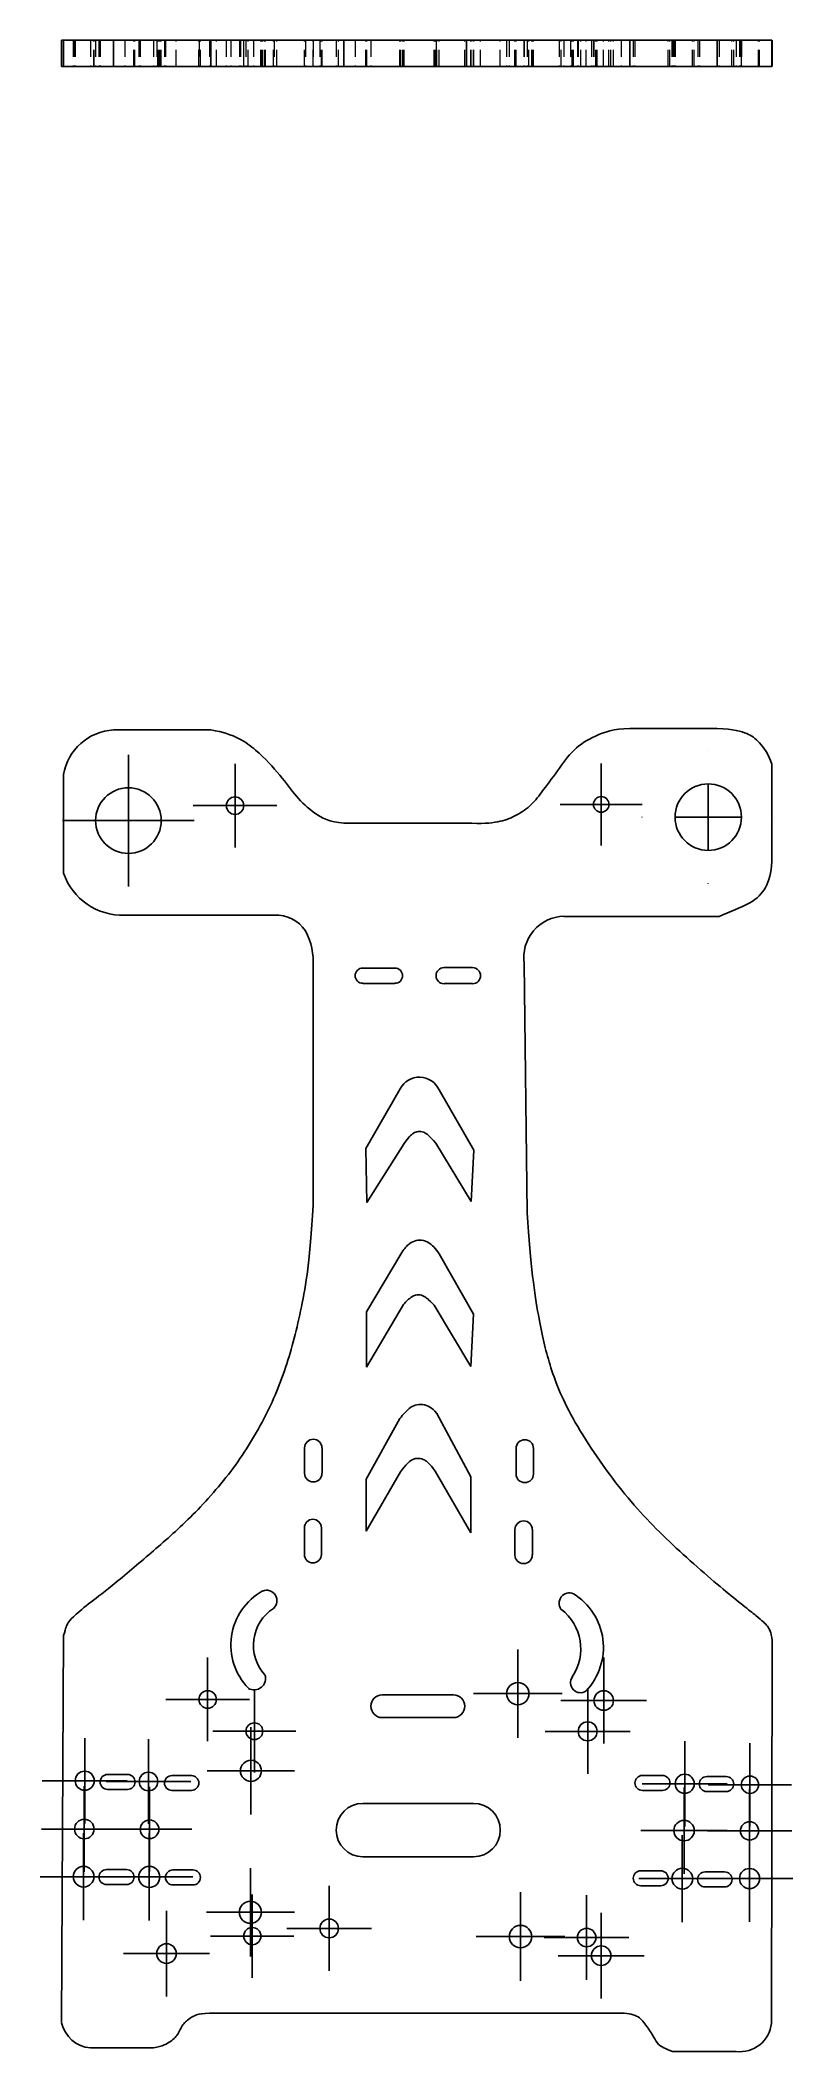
# Model space of a CAD drawing. Header units: millimetres. Extents: x 55 to 224, y 7 to 159.
# Drawn here: x 54.5 to 111.4, y 7 to 159 of the extents above.
import ezdxf

# ---------------------------------------------------------------- set-up
doc = ezdxf.new("R2010")
doc.units = ezdxf.units.MM
doc.linetypes.add('HIDDEN', pattern=[1.905, 1.27, -0.635])
doc.layers.add('10', color=7, linetype='Continuous')

# ---------------------------------------------------------------- blocks, each defined once
blk = doc.blocks.new('SW_CENTERMARKSYMBOL_0')
at = {"layer": '10', "color": 0}
for p, q in [((0, 5), (0, 5.01)), ((0, 0), (0, 2.5)), ((-5, 0), (-5.01, 0)), ((0, 0), (-2.5, 0)), ((0, 0), (0, -2.5)), ((0, 0), (2.5, 0)), ((5, 0), (5.01, 0)), ((0, -5), (0, -5.01))]:
    blk.add_line(p, q, dxfattribs=at)
blk = doc.blocks.new('SW_CENTERMARKSYMBOL_1')
at = {"layer": '10', "color": 0}
for p, q in [((0, 2.5), (0, 3.09)), ((0, 0), (0, 2.5)), ((-2.5, 0), (-3.09, 0)), ((0, 0), (-2.5, 0)), ((0, 0), (0, -2.5)), ((0, 0), (2.5, 0)), ((2.5, 0), (3.09, 0)), ((0, -2.5), (0, -3.09))]:
    blk.add_line(p, q, dxfattribs=at)
blk = doc.blocks.new('SW_CENTERMARKSYMBOL_2')
at = {"layer": '10', "color": 0}
for p, q in [((0, 2.5), (0, 3.16)), ((0, 0), (0, 2.5)), ((-2.5, 0), (-3.16, 0)), ((0, 0), (-2.5, 0)), ((0, 0), (0, -2.5)), ((0, 0), (2.5, 0)), ((2.5, 0), (3.16, 0)), ((0, -2.5), (0, -3.16))]:
    blk.add_line(p, q, dxfattribs=at)
blk = doc.blocks.new('SW_CENTERMARKSYMBOL_3')
at = {"layer": '10', "color": 0}
for p, q in [((0, 2.5), (0, 4.98)), ((0, 0), (0, 2.5)), ((-2.5, 0), (-4.98, 0)), ((0, 0), (-2.5, 0)), ((0, 0), (0, -2.5)), ((0, 0), (2.5, 0)), ((2.5, 0), (4.98, 0)), ((0, -2.5), (0, -4.98))]:
    blk.add_line(p, q, dxfattribs=at)
blk = doc.blocks.new('SW_CENTERMARKSYMBOL_4')
at = {"layer": '10', "color": 0}
for p, q in [((0, 2.5), (0, 3.15)), ((0, 0), (0, 2.5)), ((-2.5, 0), (-3.15, 0)), ((0, 0), (-2.5, 0)), ((0, 0), (0, -2.5)), ((0, 0), (2.5, 0)), ((2.5, 0), (3.15, 0)), ((0, -2.5), (0, -3.15))]:
    blk.add_line(p, q, dxfattribs=at)
blk = doc.blocks.new('SW_CENTERMARKSYMBOL_5')
at = {"layer": '10', "color": 0}
for p, q in [((0, 2.5), (0, 3.22)), ((0, 0), (0, 2.5)), ((-2.5, 0), (-3.22, 0)), ((0, 0), (-2.5, 0)), ((0, 0), (0, -2.5)), ((0, 0), (2.5, 0)), ((2.5, 0), (3.22, 0)), ((0, -2.5), (0, -3.22))]:
    blk.add_line(p, q, dxfattribs=at)
blk = doc.blocks.new('SW_CENTERMARKSYMBOL_6')
at = {"layer": '10', "color": 0}
for p, q in [((0, 2.5), (0, 3.24)), ((0, 0), (0, 2.5)), ((-2.5, 0), (-3.24, 0)), ((0, 0), (-2.5, 0)), ((0, 0), (0, -2.5)), ((0, 0), (2.5, 0)), ((2.5, 0), (3.24, 0)), ((0, -2.5), (0, -3.24))]:
    blk.add_line(p, q, dxfattribs=at)
blk = doc.blocks.new('SW_CENTERMARKSYMBOL_7')
at = {"layer": '10', "color": 0}
for p, q in [((0, 2.5), (0, 3.19)), ((0, 0), (0, 2.5)), ((-2.5, 0), (-3.19, 0)), ((0, 0), (-2.5, 0)), ((0, 0), (0, -2.5)), ((0, 0), (2.5, 0)), ((2.5, 0), (3.19, 0)), ((0, -2.5), (0, -3.19))]:
    blk.add_line(p, q, dxfattribs=at)
blk = doc.blocks.new('SW_CENTERMARKSYMBOL_8')
at = {"layer": '10', "color": 0}
for p, q in [((0, 2.5), (0, 3.26)), ((0, 0), (0, 2.5)), ((-2.5, 0), (-3.26, 0)), ((0, 0), (-2.5, 0)), ((0, 0), (0, -2.5)), ((0, 0), (2.5, 0)), ((2.5, 0), (3.26, 0)), ((0, -2.5), (0, -3.26))]:
    blk.add_line(p, q, dxfattribs=at)
blk = doc.blocks.new('SW_CENTERMARKSYMBOL_9')
at = {"layer": '10', "color": 0}
for p, q in [((0, 2.5), (0, 3.27)), ((0, 0), (0, 2.5)), ((-2.5, 0), (-3.27, 0)), ((0, 0), (-2.5, 0)), ((0, 0), (0, -2.5)), ((0, 0), (2.5, 0)), ((2.5, 0), (3.27, 0)), ((0, -2.5), (0, -3.27))]:
    blk.add_line(p, q, dxfattribs=at)
blk = doc.blocks.new('SW_CENTERMARKSYMBOL_10')
at = {"layer": '10', "color": 0}
for p, q in [((0, 2.5), (0, 3.28)), ((0, 0), (0, 2.5)), ((-2.5, 0), (-3.28, 0)), ((0, 0), (-2.5, 0)), ((0, 0), (0, -2.5)), ((0, 0), (2.5, 0)), ((2.5, 0), (3.28, 0)), ((0, -2.5), (0, -3.28))]:
    blk.add_line(p, q, dxfattribs=at)
blk = doc.blocks.new('SW_CENTERMARKSYMBOL_11')
at = {"layer": '10', "color": 0}
for p, q in [((0, 2.5), (0, 3.24)), ((0, 0), (0, 2.5)), ((-2.5, 0), (-3.24, 0)), ((0, 0), (-2.5, 0)), ((0, 0), (0, -2.5)), ((0, 0), (2.5, 0)), ((2.5, 0), (3.24, 0)), ((0, -2.5), (0, -3.24))]:
    blk.add_line(p, q, dxfattribs=at)
blk = doc.blocks.new('SW_CENTERMARKSYMBOL_12')
at = {"layer": '10', "color": 0}
for p, q in [((0, 2.5), (0, 3.22)), ((0, 0), (0, 2.5)), ((-2.5, 0), (-3.22, 0)), ((0, 0), (-2.5, 0)), ((0, 0), (0, -2.5)), ((0, 0), (2.5, 0)), ((2.5, 0), (3.22, 0)), ((0, -2.5), (0, -3.22))]:
    blk.add_line(p, q, dxfattribs=at)
blk = doc.blocks.new('SW_CENTERMARKSYMBOL_13')
at = {"layer": '10', "color": 0}
for p, q in [((0, 2.5), (0, 3.34)), ((0, 0), (0, 2.5)), ((-2.5, 0), (-3.34, 0)), ((0, 0), (-2.5, 0)), ((0, 0), (0, -2.5)), ((0, 0), (2.5, 0)), ((2.5, 0), (3.34, 0)), ((0, -2.5), (0, -3.34))]:
    blk.add_line(p, q, dxfattribs=at)
blk = doc.blocks.new('SW_CENTERMARKSYMBOL_14')
at = {"layer": '10', "color": 0}
for p, q in [((0, 2.5), (0, 3.2)), ((0, 0), (0, 2.5)), ((-2.5, 0), (-3.2, 0)), ((0, 0), (-2.5, 0)), ((0, 0), (0, -2.5)), ((0, 0), (2.5, 0)), ((2.5, 0), (3.2, 0)), ((0, -2.5), (0, -3.2))]:
    blk.add_line(p, q, dxfattribs=at)
blk = doc.blocks.new('SW_CENTERMARKSYMBOL_15')
at = {"layer": '10', "color": 0}
for p, q in [((0, 2.5), (0, 3.35)), ((0, 0), (0, 2.5)), ((-2.5, 0), (-3.35, 0)), ((0, 0), (-2.5, 0)), ((0, 0), (0, -2.5)), ((0, 0), (2.5, 0)), ((2.5, 0), (3.35, 0)), ((0, -2.5), (0, -3.35))]:
    blk.add_line(p, q, dxfattribs=at)
blk = doc.blocks.new('SW_CENTERMARKSYMBOL_16')
at = {"layer": '10', "color": 0}
for p, q in [((0, 2.5), (0, 3.13)), ((0, 0), (0, 2.5)), ((-2.5, 0), (-3.13, 0)), ((0, 0), (-2.5, 0)), ((0, 0), (0, -2.5)), ((0, 0), (2.5, 0)), ((2.5, 0), (3.13, 0)), ((0, -2.5), (0, -3.13))]:
    blk.add_line(p, q, dxfattribs=at)
blk = doc.blocks.new('SW_CENTERMARKSYMBOL_17')
at = {"layer": '10', "color": 0}
for p, q in [((0, 2.5), (0, 3.3)), ((0, 0), (0, 2.5)), ((-2.5, 0), (-3.3, 0)), ((0, 0), (-2.5, 0)), ((0, 0), (0, -2.5)), ((0, 0), (2.5, 0)), ((2.5, 0), (3.3, 0)), ((0, -2.5), (0, -3.3))]:
    blk.add_line(p, q, dxfattribs=at)
blk = doc.blocks.new('SW_CENTERMARKSYMBOL_18')
at = {"layer": '10', "color": 0}
for p, q in [((0, 2.5), (0, 3.21)), ((0, 0), (0, 2.5)), ((-2.5, 0), (-3.21, 0)), ((0, 0), (-2.5, 0)), ((0, 0), (0, -2.5)), ((0, 0), (2.5, 0)), ((2.5, 0), (3.21, 0)), ((0, -2.5), (0, -3.21))]:
    blk.add_line(p, q, dxfattribs=at)
blk = doc.blocks.new('SW_CENTERMARKSYMBOL_19')
at = {"layer": '10', "color": 0}
for p, q in [((0, 2.5), (0, 3.33)), ((0, 0), (0, 2.5)), ((-2.5, 0), (-3.33, 0)), ((0, 0), (-2.5, 0)), ((0, 0), (0, -2.5)), ((0, 0), (2.5, 0)), ((2.5, 0), (3.33, 0)), ((0, -2.5), (0, -3.33))]:
    blk.add_line(p, q, dxfattribs=at)
blk = doc.blocks.new('SW_CENTERMARKSYMBOL_20')
at = {"layer": '10', "color": 0}
for p, q in [((0, 2.5), (0, 3.15)), ((0, 0), (0, 2.5)), ((-2.5, 0), (-3.15, 0)), ((0, 0), (-2.5, 0)), ((0, 0), (0, -2.5)), ((0, 0), (2.5, 0)), ((2.5, 0), (3.15, 0)), ((0, -2.5), (0, -3.15))]:
    blk.add_line(p, q, dxfattribs=at)
blk = doc.blocks.new('SW_CENTERMARKSYMBOL_21')
at = {"layer": '10', "color": 0}
for p, q in [((0, 2.5), (0, 3.16)), ((0, 0), (0, 2.5)), ((-2.5, 0), (-3.16, 0)), ((0, 0), (-2.5, 0)), ((0, 0), (0, -2.5)), ((0, 0), (2.5, 0)), ((2.5, 0), (3.16, 0)), ((0, -2.5), (0, -3.16))]:
    blk.add_line(p, q, dxfattribs=at)
blk = doc.blocks.new('SW_CENTERMARKSYMBOL_22')
at = {"layer": '10', "color": 0}
for p, q in [((0, 2.5), (0, 3.2)), ((0, 0), (0, 2.5)), ((-2.5, 0), (-3.2, 0)), ((0, 0), (-2.5, 0)), ((0, 0), (0, -2.5)), ((0, 0), (2.5, 0)), ((2.5, 0), (3.2, 0)), ((0, -2.5), (0, -3.2))]:
    blk.add_line(p, q, dxfattribs=at)
blk = doc.blocks.new('SW_CENTERMARKSYMBOL_23')
at = {"layer": '10', "color": 0}
for p, q in [((0, 2.5), (0, 3.22)), ((0, 0), (0, 2.5)), ((-2.5, 0), (-3.22, 0)), ((0, 0), (-2.5, 0)), ((0, 0), (0, -2.5)), ((0, 0), (2.5, 0)), ((2.5, 0), (3.22, 0)), ((0, -2.5), (0, -3.22))]:
    blk.add_line(p, q, dxfattribs=at)
blk = doc.blocks.new('SW_CENTERMARKSYMBOL_24')
at = {"layer": '10', "color": 0}
for p, q in [((0, 2.5), (0, 3.24)), ((0, 0), (0, 2.5)), ((-2.5, 0), (-3.24, 0)), ((0, 0), (-2.5, 0)), ((0, 0), (0, -2.5)), ((0, 0), (2.5, 0)), ((2.5, 0), (3.24, 0)), ((0, -2.5), (0, -3.24))]:
    blk.add_line(p, q, dxfattribs=at)
blk = doc.blocks.new('SW_CENTERMARKSYMBOL_25')
at = {"layer": '10', "color": 0}
for p, q in [((0, 2.5), (0, 3.2)), ((0, 0), (0, 2.5)), ((-2.5, 0), (-3.2, 0)), ((0, 0), (-2.5, 0)), ((0, 0), (0, -2.5)), ((0, 0), (2.5, 0)), ((2.5, 0), (3.2, 0)), ((0, -2.5), (0, -3.2))]:
    blk.add_line(p, q, dxfattribs=at)
blk = doc.blocks.new('SW_CENTERMARKSYMBOL_26')
at = {"layer": '10', "color": 0}
for p, q in [((0, 2.5), (0, 3.3)), ((0, 0), (0, 2.5)), ((-2.5, 0), (-3.3, 0)), ((0, 0), (-2.5, 0)), ((0, 0), (0, -2.5)), ((0, 0), (2.5, 0)), ((2.5, 0), (3.3, 0)), ((0, -2.5), (0, -3.3))]:
    blk.add_line(p, q, dxfattribs=at)
blk = doc.blocks.new('SW_CENTERMARKSYMBOL_27')
at = {"layer": '10', "color": 0}
for p, q in [((0, 2.5), (0, 3.24)), ((0, 0), (0, 2.5)), ((-2.5, 0), (-3.24, 0)), ((0, 0), (-2.5, 0)), ((0, 0), (0, -2.5)), ((0, 0), (2.5, 0)), ((2.5, 0), (3.24, 0)), ((0, -2.5), (0, -3.24))]:
    blk.add_line(p, q, dxfattribs=at)
blk = doc.blocks.new('SW_CENTERMARKSYMBOL_28')
at = {"layer": '10', "color": 0}
for p, q in [((0, 2.5), (0, 3.28)), ((0, 0), (0, 2.5)), ((-2.5, 0), (-3.28, 0)), ((0, 0), (-2.5, 0)), ((0, 0), (0, -2.5)), ((0, 0), (2.5, 0)), ((2.5, 0), (3.28, 0)), ((0, -2.5), (0, -3.28))]:
    blk.add_line(p, q, dxfattribs=at)

msp = doc.modelspace()

# ---------------------------------------------------------------- linework, layer by layer
at = {"color": 7, "linetype": 'Continuous', "lineweight": 25}
for p, q in [((56.15, 159), (56.15, 157)), ((56.15, 159), (56.3, 159)), ((56.3, 159), (56.3, 157)), ((60.08, 159), (56.3, 159)), ((60.08, 159), (60.08, 157)), ((60.08, 159), (67.44, 159)), ((67.44, 159), (67.44, 157)), ((77.47, 159), (77.47, 157)), ((77.47, 159), (86.74, 159)), ((86.74, 159), (86.74, 157)), ((99.08, 159), (99.08, 157)), ((99.08, 159), (105.68, 159)), ((105.68, 159), (105.68, 157)), ((109.82, 159), (109.82, 157)), ((109.85, 159), (109.85, 157)), ((56.15, 157), (56.3, 157)), ((60.08, 157), (56.3, 157)), ((60.08, 157), (67.44, 157)), ((77.47, 157), (86.74, 157)), ((99.08, 157), (105.68, 157)), ((60.08, 106.88), (67.44, 106.88)), ((99.08, 107), (105.68, 107)), ((56.3, 96.06), (56.3, 103.5)), ((109.82, 104.29), (109.82, 96.93)), ((77.47, 99.84), (86.74, 99.84)), ((72.22, 92.88), (60.92, 92.88)), ((105.84, 92.79), (94.1, 92.79)), ((75.15, 89), (75.15, 70.96)), ((78.91, 88.88), (81.34, 88.88)), ((85.05, 88.92), (87.2, 88.92)), ((91.34, 70.4), (91.1, 89.23)), ((78.91, 87.73), (81.34, 87.73)), ((85.05, 87.71), (87.2, 87.71)), ((79.13, 75.25), (81.73, 79.77)), ((87.31, 75.12), (84.68, 79.68)), ((79.22, 71.16), (79.13, 75.25)), ((79.22, 71.16), (82.04, 75.64)), ((84.43, 75.66), (87.09, 71.26)), ((87.09, 71.26), (87.31, 75.12)), ((79.19, 62.91), (81.79, 67.28)), ((87.27, 62.74), (84.78, 67.11)), ((79.19, 58.72), (81.99, 63.46)), ((79.19, 58.72), (79.19, 62.91)), ((84.3, 63.42), (87.06, 58.79)), ((87.06, 58.79), (87.27, 62.74)), ((79.16, 50.26), (81.7, 54.84)), ((87.07, 50.44), (84.51, 55.24)), ((74.51, 52.63), (74.51, 50.71)), ((75.83, 52.63), (75.83, 50.71)), ((90.49, 52.59), (90.49, 50.66)), ((91.8, 52.59), (91.8, 50.66)), ((79.16, 46.33), (81.76, 50.82)), ((79.16, 46.33), (79.16, 50.26)), ((84.37, 50.87), (87.07, 46.2)), ((87.07, 46.2), (87.07, 50.44)), ((74.5, 46.59), (74.5, 44.58)), ((75.78, 46.59), (75.78, 44.58)), ((90.4, 46.46), (90.4, 44.54)), ((91.72, 46.46), (91.72, 44.54)), ((56.15, 9.2), (56.31, 38.45)), ((109.85, 38.08), (109.79, 9.14)), ((80.38, 33.97), (85.76, 33.97)), ((80.38, 32.25), (85.76, 32.25)), ((59.63, 27.96), (61.14, 27.96)), ((64.49, 27.87), (65.96, 27.87)), ((100.04, 27.88), (101.55, 27.88)), ((104.9, 27.79), (106.37, 27.79)), ((59.63, 26.82), (61.14, 26.82)), ((64.49, 26.74), (65.96, 26.74)), ((100.04, 26.75), (101.55, 26.75)), ((104.9, 26.66), (106.37, 26.66)), ((87.28, 25.76), (78.92, 25.76)), ((87.28, 21.73), (78.92, 21.73)), ((59.55, 20.77), (61.06, 20.77)), ((64.57, 20.74), (66.08, 20.74)), ((99.91, 20.67), (101.42, 20.67)), ((104.77, 20.59), (106.24, 20.59)), ((59.55, 19.63), (61.06, 19.63)), ((64.57, 19.61), (66.08, 19.61)), ((99.91, 19.54), (101.42, 19.54)), ((104.77, 19.46), (106.24, 19.46)), ((98.42, 9.92), (67.32, 9.92)), ((63.11, 7.3), (58.33, 7.3)), ((102.31, 7.02), (107.13, 7.02))]:
    msp.add_line(p, q, dxfattribs=at)
at = {"color": 7, "linetype": 'HIDDEN', "lineweight": 18}
for p, q in [((56.31, 159), (56.31, 157)), ((57.04, 159), (57.04, 157)), ((57.13, 159), (57.13, 157)), ((57.18, 159), (57.18, 157)), ((58.33, 159), (58.33, 157)), ((58.6, 157), (58.6, 159)), ((58.61, 157), (58.61, 159)), ((58.62, 157), (58.62, 159)), ((58.72, 159), (58.72, 157)), ((58.98, 159), (58.98, 157)), ((59.06, 159), (59.06, 157)), ((60.92, 159), (60.92, 157)), ((61.62, 157), (61.62, 159)), ((61.7, 157), (61.7, 159)), ((61.99, 159), (61.99, 157)), ((62.02, 159), (62.02, 157)), ((62.09, 159), (62.09, 157)), ((63.11, 159), (63.11, 157)), ((63.34, 159), (63.34, 157)), ((63.42, 157), (63.42, 159)), ((63.5, 157), (63.5, 159)), ((63.58, 157), (63.58, 159)), ((63.68, 157), (63.68, 159)), ((63.93, 159), (63.93, 157)), ((64.01, 159), (64.01, 157)), ((64.82, 157), (64.82, 159)), ((66.52, 157), (66.52, 159)), ((66.54, 159), (66.54, 157)), ((66.65, 157), (66.65, 159)), ((67.32, 159), (67.32, 157)), ((67.85, 157), (67.85, 159)), ((68.6, 159), (68.6, 157)), ((68.94, 159), (68.94, 157)), ((69.59, 159), (69.59, 157)), ((69.67, 159), (69.67, 157)), ((69.91, 159), (69.91, 157)), ((69.92, 157), (69.92, 159)), ((70.08, 159), (70.08, 157)), ((70.26, 157), (70.26, 159)), ((70.66, 159), (70.66, 157)), ((71.21, 157), (71.21, 159)), ((71.25, 157), (71.25, 159)), ((71.26, 157), (71.26, 159)), ((71.34, 157), (71.34, 159)), ((71.35, 157), (71.35, 159)), ((71.52, 157), (71.52, 159)), ((71.56, 157), (71.56, 159)), ((72.16, 157), (72.16, 159)), ((72.22, 159), (72.22, 157)), ((72.42, 157), (72.42, 159)), ((74.5, 157), (74.5, 159)), ((74.51, 157), (74.51, 159)), ((74.58, 159), (74.58, 157)), ((75.15, 159), (75.15, 157)), ((75.16, 157), (75.16, 159)), ((75.67, 159), (75.67, 157)), ((75.78, 157), (75.78, 159)), ((75.83, 157), (75.83, 159)), ((76.9, 159), (76.9, 157)), ((77.08, 157), (77.08, 159)), ((78.34, 159), (78.34, 157)), ((79.13, 157), (79.13, 159)), ((79.16, 157), (79.16, 159)), ((79.19, 157), (79.19, 159)), ((79.22, 157), (79.22, 159)), ((79.52, 159), (79.52, 157)), ((81.7, 157), (81.7, 159)), ((81.73, 157), (81.73, 159)), ((81.76, 157), (81.76, 159)), ((81.92, 157), (81.92, 159)), ((81.99, 157), (81.99, 159)), ((82.04, 157), (82.04, 159)), ((84.3, 157), (84.3, 159)), ((84.37, 157), (84.37, 159)), ((84.43, 157), (84.43, 159)), ((84.45, 159), (84.45, 157)), ((84.51, 157), (84.51, 159)), ((84.68, 157), (84.68, 159)), ((86.62, 157), (86.62, 159)), ((87.06, 157), (87.06, 159)), ((87.07, 157), (87.07, 159)), ((87.09, 157), (87.09, 159)), ((87.27, 157), (87.27, 159)), ((87.31, 157), (87.31, 159)), ((87.8, 157), (87.8, 159)), ((89.29, 157), (89.29, 159)), ((89.77, 159), (89.77, 157)), ((89.98, 159), (89.98, 157)), ((90.4, 157), (90.4, 159)), ((90.49, 157), (90.49, 159)), ((91.07, 159), (91.07, 157)), ((91.1, 159), (91.1, 157)), ((91.34, 159), (91.34, 157)), ((91.46, 157), (91.46, 159)), ((91.67, 157), (91.67, 159)), ((91.72, 157), (91.72, 159)), ((91.8, 157), (91.8, 159)), ((93.74, 159), (93.74, 157)), ((93.89, 157), (93.89, 159)), ((94.1, 159), (94.1, 157)), ((94.6, 159), (94.6, 157)), ((94.74, 157), (94.74, 159)), ((94.82, 157), (94.82, 159)), ((95.12, 159), (95.12, 157)), ((95.19, 159), (95.19, 157)), ((95.38, 157), (95.38, 159)), ((95.78, 157), (95.78, 159)), ((96.18, 159), (96.18, 157)), ((96.33, 159), (96.33, 157)), ((96.37, 159), (96.37, 157)), ((96.52, 157), (96.52, 159)), ((96.62, 157), (96.62, 159)), ((97.1, 157), (97.1, 159)), ((97.51, 157), (97.51, 159)), ((97.66, 157), (97.66, 159)), ((97.85, 157), (97.85, 159)), ((98.42, 159), (98.42, 157)), ((99.34, 159), (99.34, 157)), ((99.47, 159), (99.47, 157)), ((101.98, 157), (101.98, 159)), ((102.11, 157), (102.11, 159)), ((102.27, 159), (102.27, 157)), ((102.31, 159), (102.31, 157)), ((102.41, 159), (102.41, 157)), ((102.5, 159), (102.5, 157)), ((102.51, 159), (102.51, 157)), ((103.83, 157), (103.83, 159)), ((103.95, 157), (103.95, 159)), ((103.95, 157), (103.95, 159)), ((104.21, 159), (104.21, 157)), ((104.34, 159), (104.34, 157)), ((105.84, 159), (105.84, 157)), ((106.8, 157), (106.8, 159)), ((106.93, 157), (106.93, 159)), ((107.13, 159), (107.13, 157)), ((107.37, 159), (107.37, 157)), ((107.44, 159), (107.44, 157)), ((107.51, 157), (107.51, 159)), ((107.51, 159), (107.51, 157)), ((108.81, 157), (108.81, 159)), ((108.82, 157), (108.82, 159)), ((108.89, 157), (108.89, 159)), ((109.79, 159), (109.79, 157))]:
    msp.add_line(p, q, dxfattribs=at)
at = {"color": 7, "linetype": 'Continuous', "lineweight": 25}
for centre, radius in [((61.2, 100.03), 2.48), ((105.01, 100.29), 2.51), ((69.26, 101.16), 0.661), ((96.92, 101.25), 0.588), ((67.19, 33.62), 0.658), ((90.62, 34.06), 0.844), ((97.11, 33.54), 0.74), ((95.9, 31.21), 0.717), ((70.72, 31.22), 0.634), ((70.46, 28.23), 0.796), ((57.9, 27.48), 0.721), ((62.72, 27.42), 0.701), ((103.23, 27.25), 0.721), ((108.16, 27.18), 0.654), ((57.87, 23.83), 0.74), ((62.8, 23.81), 0.704), ((103.18, 23.71), 0.769), ((108.13, 23.69), 0.69), ((57.82, 20.23), 0.781), ((62.78, 20.21), 0.796), ((103.05, 20.08), 0.782), ((108.13, 20.09), 0.76), ((70.42, 17.54), 0.832), ((76.37, 16.32), 0.705), ((70.56, 15.74), 0.65), ((90.83, 15.7), 0.849), ((95.82, 15.63), 0.701), ((64.08, 14.42), 0.74), ((96.92, 14.26), 0.741)]:
    msp.add_circle(centre, radius, dxfattribs=at)
for centre, radius, start, end in [((60.32, 102.81), 4.08, 93.4365, 170.2275), ((60.77, 97.61), 4.73, 199.1422, 271.8068), ((72.33, 90.18), 2.71, 34.0121, 92.4202), ((94.17, 89.7), 3.1, 91.2061, 188.598), ((70.1, 89.33), 5.07, 356.2779, 27.8464), ((78.91, 88.31), 0.577, 90, 270), ((81.34, 88.31), 0.577, 270, 90), ((85.05, 88.31), 0.607, 90, 270), ((87.2, 88.31), 0.607, 270, 90), ((83.18, 78.99), 1.65, 24.8726, 151.656), ((75.17, 52.63), 0.657, 0, 180), ((91.15, 52.59), 0.657, 0, 180), ((75.17, 50.71), 0.657, 180, 0), ((91.15, 50.66), 0.657, 180, 0), ((75.14, 46.59), 0.642, 0, 180), ((91.06, 46.46), 0.657, 0, 180), ((75.14, 44.58), 0.642, 180, 0), ((91.06, 44.54), 0.657, 180, 0), ((73.62, 37.73), 4.68, 119.1356, 224.2131), ((71.64, 41.09), 0.785, 312.0086, 112.4245), ((94.52, 40.89), 0.782, 67.506, 215.4929), ((92.32, 37.55), 4.77, 316.4904, 58.4259), ((73.98, 37.72), 3.33, 123.2087, 222.1385), ((91.62, 37.44), 3.76, 326.0406, 52.9813), ((70.7, 35.21), 0.865, 239.955, 18.3557), ((95.36, 34.89), 0.759, 144.5142, 304.0354), ((80.38, 33.11), 0.86, 90, 270), ((85.76, 33.11), 0.86, 270, 90), ((59.63, 27.39), 0.566, 90, 270), ((61.14, 27.39), 0.566, 270, 90), ((64.49, 27.31), 0.564, 90, 270), ((65.96, 27.31), 0.564, 270, 90), ((100.04, 27.31), 0.566, 90, 270), ((101.55, 27.31), 0.566, 270, 90), ((104.9, 27.23), 0.564, 90, 270), ((106.37, 27.23), 0.564, 270, 90), ((78.92, 23.75), 2.02, 90, 270), ((87.28, 23.75), 2.02, 270, 90), ((59.55, 20.2), 0.566, 90, 270), ((61.06, 20.2), 0.566, 270, 90), ((64.57, 20.17), 0.566, 90, 270), ((66.08, 20.17), 0.566, 270, 90), ((99.91, 20.11), 0.566, 90, 270), ((101.42, 20.11), 0.566, 270, 90), ((104.77, 20.02), 0.564, 90, 270), ((106.24, 20.02), 0.564, 270, 90), ((58.56, 9.76), 2.48, 193.1954, 264.7581), ((107.4, 9.4), 2.4, 263.5346, 353.8521)]:
    msp.add_arc(centre, radius, start, end, dxfattribs=at)
for points in [[(67.44, 159), (69.24, 159), (70.93, 159), (72.76, 159), (73.86, 159), (75.2, 159), (76.4, 159), (77.47, 159)], [(86.74, 159), (87.89, 159), (89.25, 159), (90.39, 159), (91.59, 159), (92.36, 159), (93.63, 159), (94.79, 159), (96.41, 159), (97.85, 159), (99.08, 159)], [(105.68, 159), (106.96, 159), (108.07, 159), (108.8, 159), (109.58, 159), (109.82, 159)], [(67.44, 157), (69.24, 157), (70.93, 157), (72.76, 157), (73.86, 157), (75.2, 157), (76.4, 157), (77.47, 157)], [(86.74, 157), (87.89, 157), (89.25, 157), (90.39, 157), (91.59, 157), (92.36, 157), (93.63, 157), (94.79, 157), (96.41, 157), (97.85, 157), (99.08, 157)], [(105.68, 157), (106.96, 157), (108.07, 157), (108.8, 157), (109.58, 157), (109.82, 157)], [(67.44, 106.88), (69.24, 106.57), (70.93, 105.4), (72.76, 103.39), (73.86, 101.82), (75.2, 100.54), (76.4, 99.91), (77.47, 99.84)], [(86.74, 99.84), (87.89, 99.78), (89.25, 99.89), (90.39, 100.33), (91.59, 101.1), (92.36, 102.08), (93.63, 103.79), (94.79, 105.47), (96.41, 106.46), (97.85, 106.96), (99.08, 107)], [(105.68, 107), (106.96, 106.92), (108.07, 106.64), (108.8, 106.05), (109.58, 105.04), (109.82, 104.29)], [(109.82, 96.93), (109.77, 96.08), (109.41, 94.85), (108.39, 93.79), (106.56, 93.11), (105.84, 92.79)], [(82.04, 75.64), (82.37, 76.11), (82.77, 76.47), (83.07, 76.54), (83.47, 76.57), (83.95, 76.21), (84.43, 75.66)], [(75.15, 70.96), (74.92, 66.72), (74.31, 63.15), (73.18, 58.64), (71.44, 54.56), (68.86, 50.53), (65.63, 47.04), (62.76, 44.56), (59.75, 42), (58.12, 40.82), (56.88, 39.74), (56.63, 39.43), (56.47, 39.06), (56.31, 38.45)], [(91.34, 70.4), (91.58, 66.34), (92.21, 62.16), (92.94, 59.02), (94.38, 55.19), (98.3, 49.39), (101.92, 45.57), (106.49, 41.61), (108.92, 39.74), (109.52, 39.16), (109.75, 38.74), (109.85, 38.08)], [(81.79, 67.28), (82, 67.62), (82.33, 68.04), (82.82, 68.28), (83.32, 68.37), (83.97, 68.17), (84.5, 67.6), (84.78, 67.11)], [(81.99, 63.46), (82.18, 63.71), (82.63, 64.12), (83.16, 64.23), (83.54, 64.11), (83.85, 63.87), (84.3, 63.42)], [(81.7, 54.84), (81.96, 55.15), (82.47, 55.71), (82.83, 55.86), (83.44, 55.95), (84, 55.74), (84.29, 55.48), (84.51, 55.24)], [(81.76, 50.82), (82.19, 51.38), (82.61, 51.8), (83.17, 51.87), (83.55, 51.74), (83.95, 51.48), (84.37, 50.87)], [(63.11, 7.3), (63.79, 7.42), (64.45, 7.77), (65.03, 8.38), (65.2, 8.97), (65.81, 9.54), (66.4, 9.89), (67.32, 9.92)], [(102.31, 7.02), (101.76, 7.23), (101.13, 7.55), (100.95, 8.09), (100.36, 8.91), (99.79, 9.72), (99.06, 9.9), (98.42, 9.92)]]:
    msp.add_open_spline(points, degree=3, dxfattribs=at)

# ---------------------------------------------------------------- block references
at = {"layer": '10'}
for name, p in [('SW_CENTERMARKSYMBOL_3', (61.2, 100.03)), ('SW_CENTERMARKSYMBOL_0', (105.01, 100.29)), ('SW_CENTERMARKSYMBOL_2', (69.26, 101.16)), ('SW_CENTERMARKSYMBOL_1', (96.92, 101.25)), ('SW_CENTERMARKSYMBOL_21', (67.19, 33.62)), ('SW_CENTERMARKSYMBOL_13', (90.62, 34.06)), ('SW_CENTERMARKSYMBOL_6', (97.11, 33.54)), ('SW_CENTERMARKSYMBOL_16', (70.72, 31.22)), ('SW_CENTERMARKSYMBOL_12', (95.9, 31.21)), ('SW_CENTERMARKSYMBOL_23', (57.9, 27.48)), ('SW_CENTERMARKSYMBOL_22', (62.72, 27.42)), ('SW_CENTERMARKSYMBOL_17', (70.46, 28.23)), ('SW_CENTERMARKSYMBOL_5', (103.23, 27.25)), ('SW_CENTERMARKSYMBOL_4', (108.16, 27.18)), ('SW_CENTERMARKSYMBOL_27', (57.87, 23.83)), ('SW_CENTERMARKSYMBOL_25', (62.8, 23.81)), ('SW_CENTERMARKSYMBOL_9', (103.18, 23.71)), ('SW_CENTERMARKSYMBOL_7', (108.13, 23.69)), ('SW_CENTERMARKSYMBOL_28', (57.82, 20.23)), ('SW_CENTERMARKSYMBOL_26', (62.78, 20.21)), ('SW_CENTERMARKSYMBOL_10', (103.05, 20.08)), ('SW_CENTERMARKSYMBOL_8', (108.13, 20.09)), ('SW_CENTERMARKSYMBOL_19', (70.42, 17.54)), ('SW_CENTERMARKSYMBOL_20', (70.56, 15.74)), ('SW_CENTERMARKSYMBOL_18', (76.37, 16.32)), ('SW_CENTERMARKSYMBOL_15', (90.83, 15.7)), ('SW_CENTERMARKSYMBOL_14', (95.82, 15.63)), ('SW_CENTERMARKSYMBOL_24', (64.08, 14.42)), ('SW_CENTERMARKSYMBOL_11', (96.92, 14.26))]:
    msp.add_blockref(name, p, dxfattribs=at)

doc.saveas('drawing.dxf')
